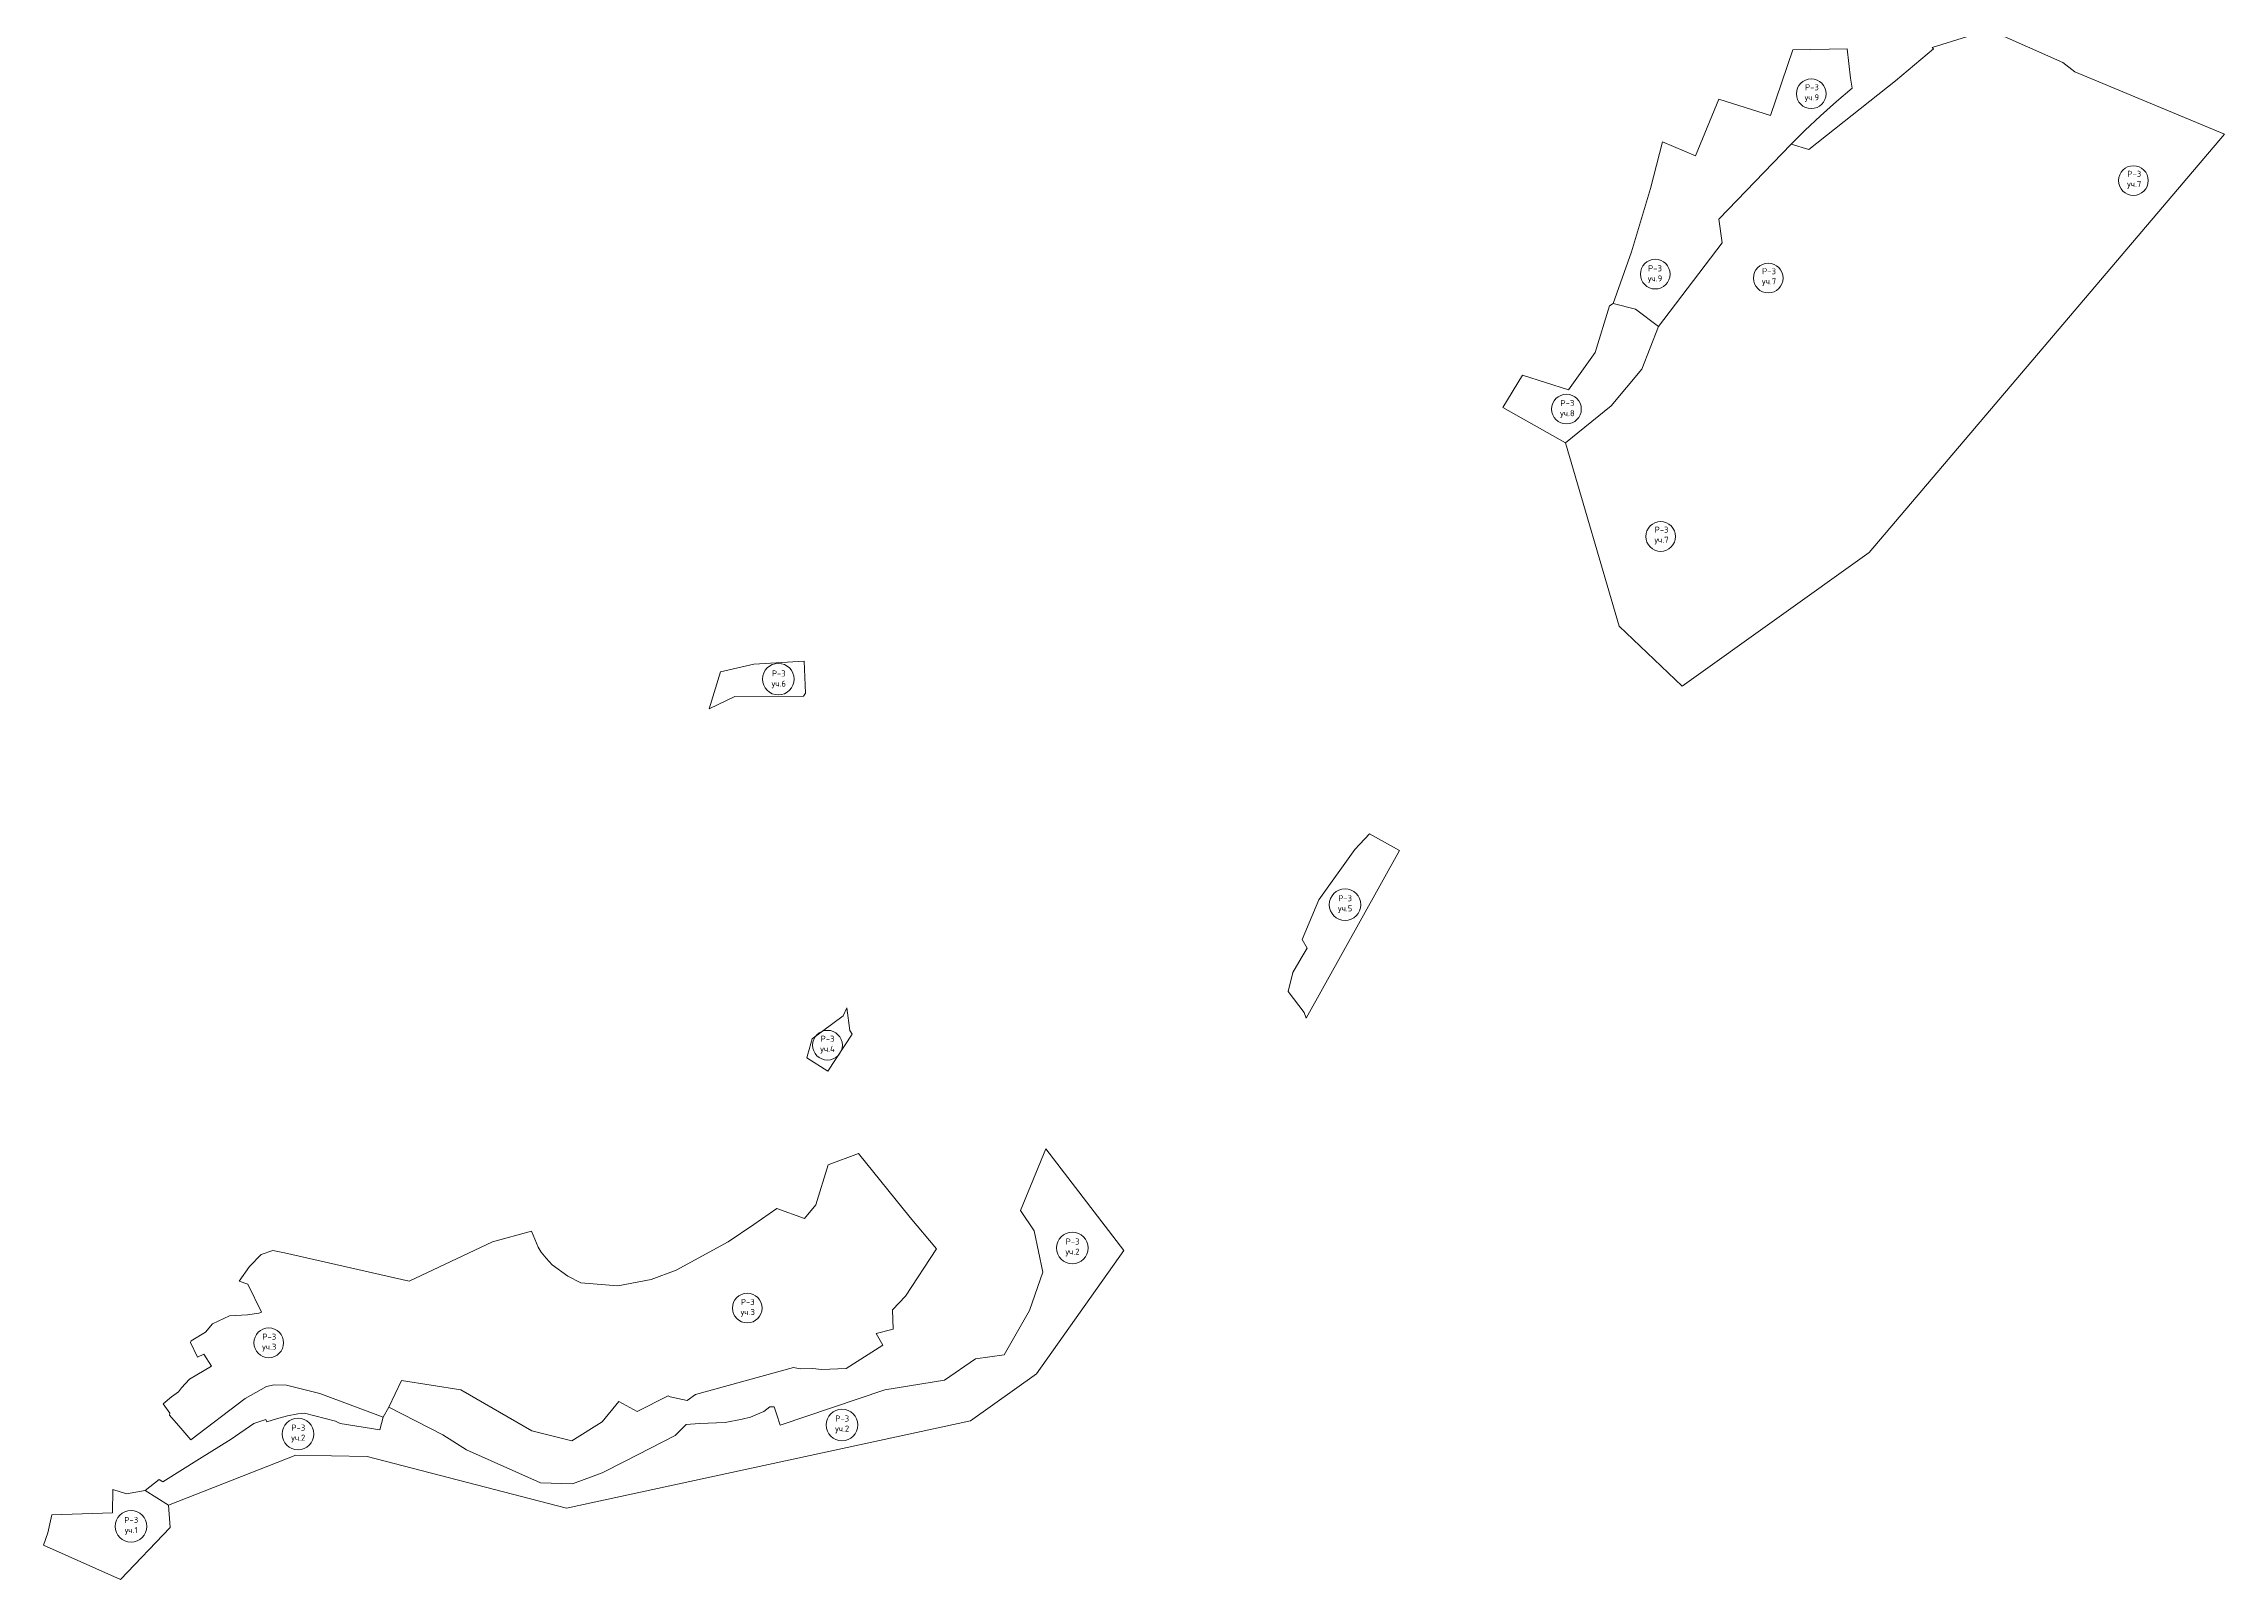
# Model space of a CAD drawing. Extents: x 1391530 to 1399368, y 355539 to 360872.
# Drawn here: x 1391530 to 1393880, y 355539 to 357193 of the extents above; entities that cross this region are included whole.
import ezdxf

# ---------------------------------------------------------------- set-up
doc = ezdxf.new("R2010")
doc.units = 0
doc.header["$MEASUREMENT"] = 0
doc.layers.add('Р-3', color=142, linetype='Continuous')
doc.styles.get("Standard").update_dxf_attribs({"font": 'simplex.shx'})

msp = doc.modelspace()

# ---------------------------------------------------------------- linework, layer by layer
at = {"layer": 'Р-3', "lineweight": 20}
for points in [[(1393295.5, 356501), (1393496.8, 356644.9), (1393746.2, 356938.4), (1393879.7, 357095.6), (1393718.7, 357162.8), (1393705.5, 357172.8), (1393629.4, 357206.6), (1393606.1, 357201.6), (1393601.9, 357200.5), (1393564.8, 357189.1), (1393566.1, 357187.5), (1393525.2, 357153), (1393432.1, 357079.2), (1393412.9, 357085.1), (1393335, 357004.2), (1393338.6, 356978.5), (1393269.9, 356888.5), (1393252, 356842.6), (1393219, 356803), (1393169.6, 356763.3), (1393227.6, 356565.6), (1393295.5, 356501)], [(1393335.1, 357133.6), (1393309.7, 357072.3), (1393274.3, 357087.5), (1393261.3, 357037), (1393240.8, 356969.1), (1393221.3, 356913.4), (1393245.2, 356907), (1393269.9, 356888.5), (1393338.6, 356978.5), (1393335, 357004.2), (1393412.9, 357085.1), (1393427.5, 357099.6), (1393444.6, 357115.5), (1393461.8, 357131), (1393478.8, 357145.4), (1393477, 357156), (1393473.3, 357187.6), (1393414.8, 357186.6), (1393390.5, 357115.8), (1393335.1, 357133.6)], [(1393169.6, 356763.3), (1393219, 356803), (1393252, 356842.6), (1393269.9, 356888.5), (1393245.2, 356907), (1393221.3, 356913.4), (1393217, 356910.6), (1393201.7, 356860.3), (1393173, 356820.2), (1393123.3, 356836.1), (1393102.2, 356801.1), (1393169.6, 356763.3)], [(1392348.6, 356490.1), (1392274.9, 356489.7), (1392247.2, 356476.6), (1392259.5, 356516.3), (1392295.3, 356524.8), (1392349.6, 356527.7), (1392350.9, 356493.5), (1392348.6, 356490.1)], [(1392870.9, 356172), (1392888.2, 356149.2), (1392890.3, 356143.1), (1392991, 356324), (1392958.5, 356341.9), (1392942.7, 356324.8), (1392904.1, 356270.6), (1392886.2, 356228), (1392891.4, 356218.5), (1392885.1, 356207.8), (1392876.1, 356192.5), (1392870.9, 356172)], [(1392352.5, 356100.6), (1392375.1, 356086.1), (1392401.1, 356126.1), (1392398.7, 356129.8), (1392395.3, 356154.4), (1392391.4, 356145.9), (1392358.1, 356120.9), (1392353.3, 356104.6), (1392352.5, 356100.6)], [(1392694, 355892.7), (1392599.9, 355760), (1392528.8, 355709.4), (1392093.4, 355615.2), (1391878.6, 355671), (1391801.6, 355672.3), (1391664.7, 355618.6), (1391639.5, 355634.4), (1391654.7, 355646.1), (1391658.4, 355643.5), (1391698.1, 355668.3), (1391732.2, 355689.7), (1391756.4, 355706.4), (1391769.6, 355710.7), (1391770.4, 355708.1), (1391780.8, 355711.4), (1391792.9, 355714.6), (1391803.9, 355716.9), (1391811.1, 355717.5), (1391844.4, 355709.1), (1391849.6, 355706.5), (1391892.4, 355699.8), (1391895.9, 355713.3), (1391901.9, 355723.9), (1391960.3, 355694.1), (1391985.5, 355678.1), (1392065.3, 355642.7), (1392099.7, 355641.6), (1392131.9, 355653.2), (1392156.5, 355665.9), (1392210.6, 355693.7), (1392222.5, 355705.3), (1392236.6, 355706.3), (1392264.5, 355707.6), (1392282.6, 355711.3), (1392291.8, 355713.2), (1392297.3, 355715.9), (1392306.1, 355719.3), (1392312.4, 355724.4), (1392317.1, 355724.5), (1392319.6, 355717), (1392323.6, 355704.8), (1392436.3, 355742.9), (1392500.7, 355753), (1392534, 355776.1), (1392565.1, 355780.6), (1392592.4, 355828.4), (1392606.8, 355869.5), (1392597.3, 355914), (1392582.6, 355935.9), (1392610, 356002.4), (1392694, 355892.7), (1392694, 355892.7)], [(1392319.9, 355938), (1392349.8, 355927.4), (1392362.1, 355942.1), (1392375.2, 355985.1), (1392408.1, 355997.4), (1392463.7, 355928.4), (1392491.9, 355894.5), (1392458.5, 355843.7), (1392444.8, 355829.1), (1392445.5, 355808.1), (1392427, 355803.4), (1392434.1, 355790.9), (1392394.6, 355765.6), (1392368.3, 355764.8), (1392358.7, 355765.9), (1392345.2, 355765.5), (1392337.9, 355766.9), (1392232.4, 355737.8), (1392223.5, 355731.1), (1392205.1, 355735.1), (1392203, 355736.1), (1392169.4, 355719.4), (1392149.9, 355730.3), (1392131.8, 355708.1), (1392099.1, 355687.9), (1392056.1, 355698.7), (1391979.7, 355742.9), (1391915.6, 355752.9), (1391901.9, 355723.9), (1391895.9, 355713.3), (1391827.7, 355738.9), (1391791.8, 355747.9), (1391778.5, 355748.1), (1391770, 355746.2), (1391747.1, 355733.5), (1391688.5, 355688.9), (1391678, 355701.6), (1391665.8, 355715.4), (1391666.1, 355717.5), (1391658.8, 355727.5), (1391667.8, 355735.3), (1391675.5, 355740.6), (1391678.6, 355744.8), (1391687.1, 355754.1), (1391710.9, 355768.2), (1391702.8, 355781.3), (1391695.9, 355777.8), (1391688.2, 355793.6), (1391689.1, 355795.6), (1391704.3, 355805), (1391711.9, 355813.7), (1391730.4, 355822.6), (1391749.8, 355823.4), (1391761.9, 355825.2), (1391764.7, 355826.6), (1391750, 355856.6), (1391740.8, 355859.9), (1391751.7, 355875.6), (1391764.6, 355888.4), (1391777.1, 355892.8), (1391789.5, 355890.5), (1391924, 355859.8), (1392013.7, 355902.3), (1392055.8, 355913.6), (1392062.8, 355896.4), (1392066.2, 355891), (1392071.4, 355884.5), (1392078.1, 355877.4), (1392094.9, 355865.3), (1392109, 355857.9), (1392148.6, 355854.8), (1392184.6, 355861.6), (1392211.4, 355871.7), (1392267.6, 355902.3), (1392295.3, 355920.8), (1392319.9, 355938)], [(1391538.9, 355608.2), (1391534.5, 355588.5), (1391530, 355575.3), (1391613, 355538.5), (1391666.5, 355594.5), (1391664.7, 355618.6), (1391639.5, 355634.4), (1391619.2, 355630.8), (1391604.6, 355635.5), (1391604.3, 355610.2), (1391538.9, 355608.2)]]:
    msp.add_lwpolyline(points, dxfattribs=at)
at = {"layer": 'Р-3', "lineweight": 0}
for centre, radius in [((1393434.6, 357139.3), 16), ((1393781.6, 357045.7), 16), ((1393266.5, 356944.9), 16), ((1393388.2, 356940.7), 16), ((1393170.8, 356799.5), 16), ((1393272.3, 356662.2), 16), ((1392321.6, 356508.5), 17), ((1392932.3, 356265.5), 17), ((1392374.6, 356114.1), 16), ((1392638.4, 355895.6), 17), ((1392288.2, 355830.9), 16), ((1391772.6, 355793.4), 16), ((1392390.2, 355704.9), 17), ((1391804.2, 355695.1), 17), ((1391624.2, 355595.6), 17)]:
    msp.add_circle(centre, radius, dxfattribs=at)

# ---------------------------------------------------------------- texts
at = {"layer": 'Р-3', "char_height": 6.53, "width": 6.533, "attachment_point": 2}
for s, insert in [('Р-3\\Pуч.9', (1393435.2, 357149.5)), ('Р-3\\Pуч.7', (1393782.5, 357056.2)), ('Р-3\\Pуч.9', (1393266.2, 356954.4)), ('Р-3\\Pуч.7', (1393389.1, 356951.3)), ('Р-3\\Pуч.8', (1393171.8, 356809.2)), ('Р-3\\Pуч.7', (1393273.2, 356672.8)), ('Р-3\\Pуч.6', (1392322.1, 356517.9)), ('Р-3\\Pуч.5', (1392932.3, 356275.7)), ('Р-3\\Pуч.4', (1392374.6, 356124.3)), ('Р-3\\Pуч.2', (1392638.6, 355905.8)), ('Р-3\\Pуч.3', (1392288.7, 355840.7)), ('Р-3\\Pуч.3', (1391773.1, 355803.3)), ('Р-3\\Pуч.2', (1392390.4, 355715.1)), ('Р-3\\Pуч.2', (1391804.4, 355705.3)), ('Р-3\\Pуч.1', (1391624.4, 355605.8))]:
    msp.add_mtext(s, dxfattribs=dict(at, insert=insert))

doc.saveas('drawing.dxf')
